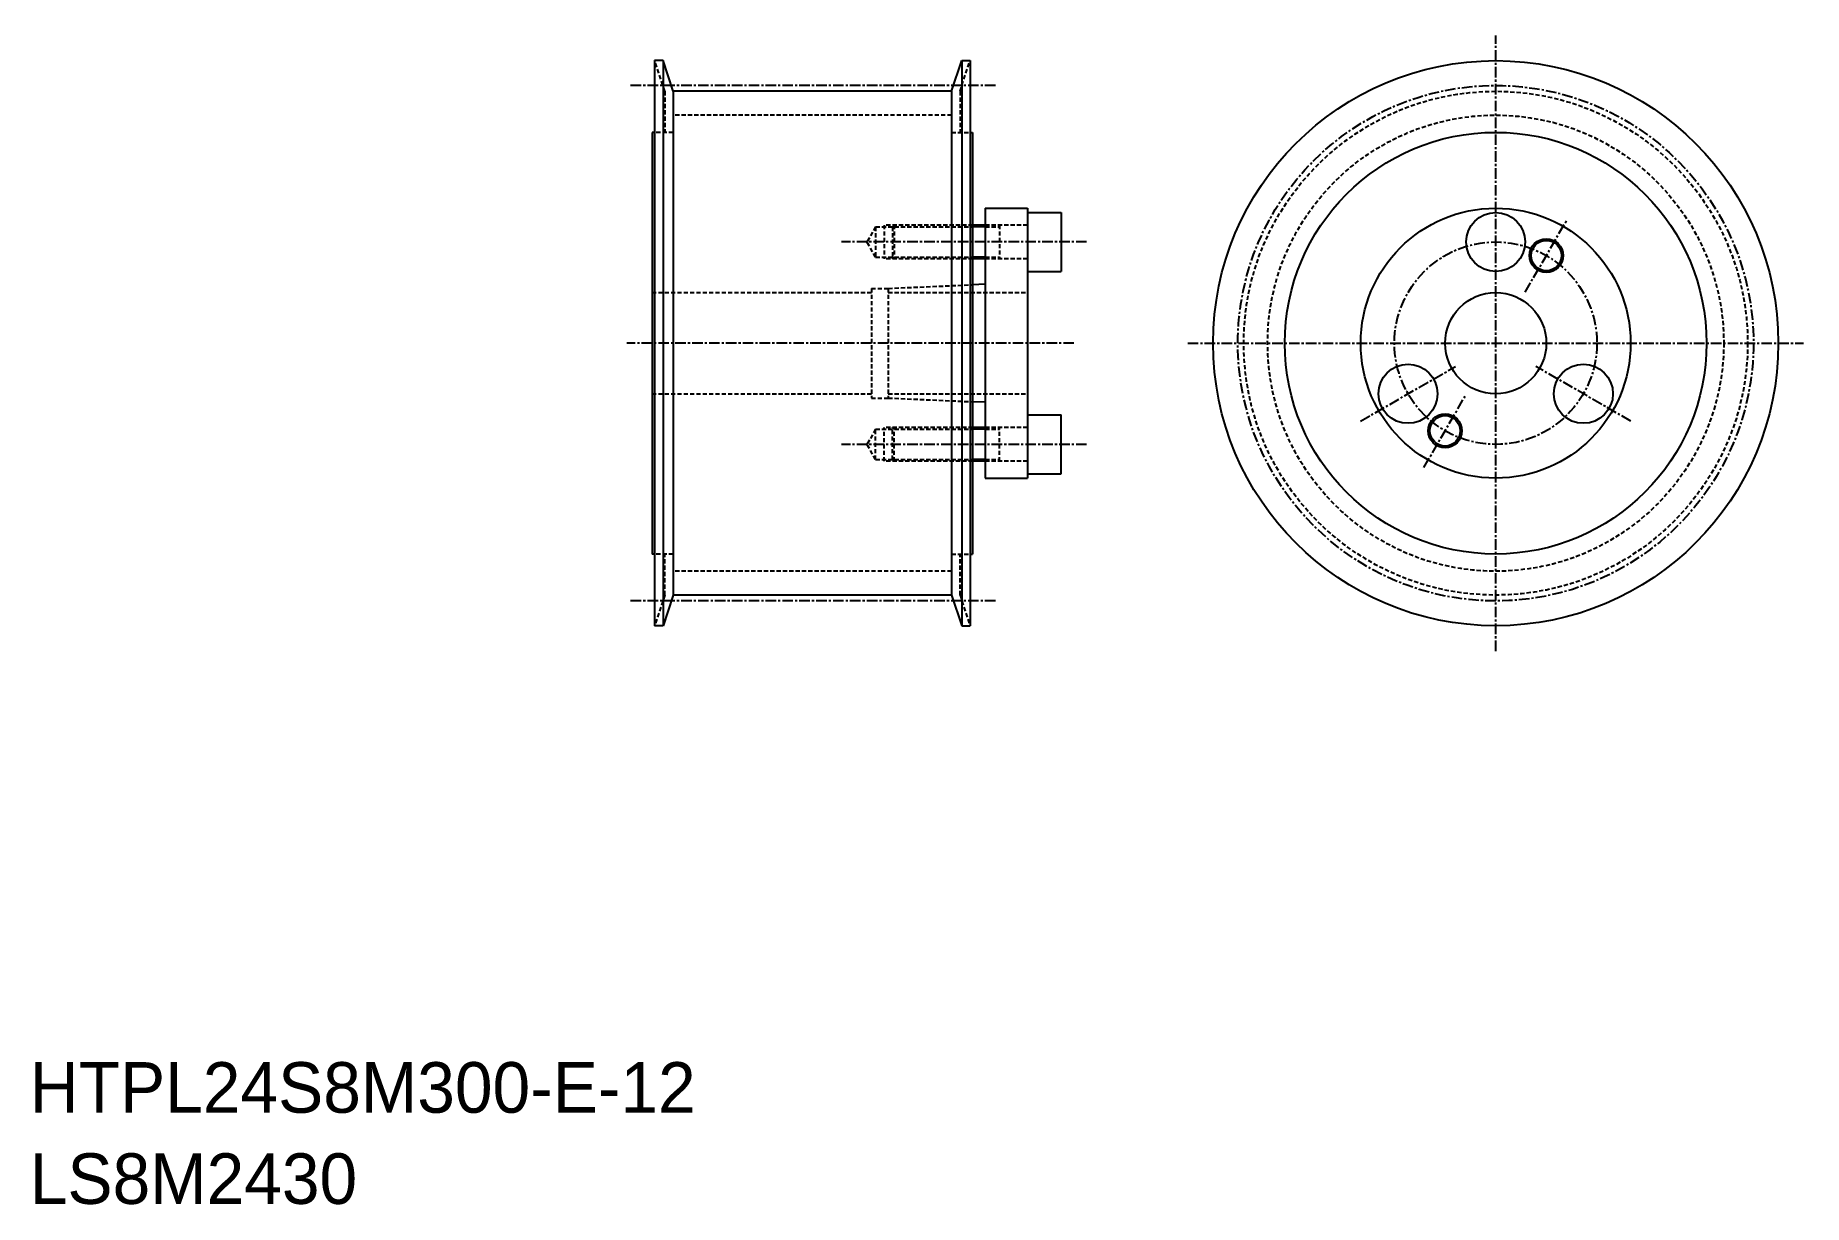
# Model space of a CAD drawing. Extents: x -285 to -76, y -61 to 78.
import ezdxf

# ---------------------------------------------------------------- set-up
doc = ezdxf.new("R2010")
doc.units = 0
doc.linetypes.add('CENTER', pattern=[2, 1.25, -0.25, 0.25, -0.25])
doc.linetypes.add('DASHED', pattern=[0.75, 0.5, -0.25])
doc.layers.get('0').update_dxf_attribs({"linetype": 'CONTINUOUS'})
doc.layers.add('CENTER', color=1, linetype='CENTER')

msp = doc.modelspace()

# ---------------------------------------------------------------- linework, layer by layer
at = {"color": 7, "linetype": 'CONTINUOUS'}
for p, q in [((-211.92, 74.74), (-211.92, 7.74)), ((-210.92, 74.74), (-211.92, 74.74)), ((-210.92, 74.74), (-210.92, 7.74)), ((-209.72, 71.11), (-210.92, 74.74)), ((-176.72, 71.11), (-175.52, 74.74)), ((-175.52, 74.74), (-175.52, 7.74)), ((-175.52, 74.74), (-174.52, 74.74)), ((-174.52, 74.74), (-174.52, 7.74)), ((-176.72, 71.11), (-209.72, 71.11)), ((-209.72, 71.11), (-209.72, 11.37)), ((-176.72, 71.11), (-176.72, 11.37)), ((-212.22, 66.24), (-212.22, 16.24)), ((-211.92, 66.24), (-212.22, 66.24)), ((-174.52, 66.24), (-174.22, 66.24)), ((-174.22, 66.24), (-174.22, 16.24)), ((-172.72, 57.24), (-172.72, 25.24)), ((-172.72, 57.24), (-167.72, 57.24)), ((-167.72, 57.24), (-167.72, 25.24)), ((-167.72, 56.74), (-163.72, 56.74)), ((-163.72, 56.74), (-163.72, 49.74)), ((-172.72, 55.24), (-174.22, 55.24)), ((-172.72, 51.24), (-174.22, 51.24)), ((-172.72, 48.24), (-174.22, 48.17)), ((-167.72, 49.74), (-163.72, 49.74)), ((-172.72, 34.24), (-174.22, 34.3)), ((-167.72, 32.74), (-163.72, 32.74)), ((-163.72, 25.74), (-163.72, 32.74)), ((-172.72, 31.24), (-174.22, 31.24)), ((-172.72, 27.24), (-174.22, 27.24)), ((-172.72, 25.24), (-167.72, 25.24)), ((-167.72, 25.74), (-163.72, 25.74)), ((-211.92, 16.24), (-212.22, 16.24)), ((-174.52, 16.24), (-174.22, 16.24)), ((-209.72, 11.37), (-210.92, 7.74)), ((-176.72, 11.37), (-209.72, 11.37)), ((-176.72, 11.37), (-175.52, 7.74)), ((-210.92, 7.74), (-211.92, 7.74)), ((-175.52, 7.74), (-174.52, 7.74))]:
    msp.add_line(p, q, dxfattribs=at)
at = {"color": 3, "linetype": 'DASHED'}
for p, q in [((-210.72, 71.11), (-211.92, 74.74)), ((-175.72, 71.11), (-174.52, 74.74)), ((-210.72, 71.11), (-210.72, 66.24)), ((-175.72, 71.11), (-175.72, 66.24)), ((-176.72, 68.28), (-209.72, 68.28)), ((-209.72, 66.24), (-211.92, 66.24)), ((-176.72, 66.24), (-174.52, 66.24)), ((-185.72, 55.04), (-186.75, 53.24)), ((-185.72, 55.04), (-185.72, 51.44)), ((-185.72, 55.04), (-174.22, 55.04)), ((-184.72, 55.24), (-184.72, 51.24)), ((-174.22, 55.24), (-184.72, 55.24)), ((-183.52, 55.24), (-183.72, 55.04)), ((-183.72, 55.04), (-183.72, 51.24)), ((-183.52, 55.24), (-183.52, 51.24)), ((-167.72, 55.24), (-172.72, 55.24)), ((-172.72, 55.04), (-171.05, 55.04)), ((-171.05, 55.24), (-171.05, 51.24)), ((-185.72, 51.44), (-186.75, 53.24)), ((-185.72, 51.44), (-174.22, 51.44)), ((-174.22, 51.24), (-184.72, 51.24)), ((-183.52, 51.24), (-183.72, 51.44)), ((-172.72, 51.44), (-171.05, 51.44)), ((-167.72, 51.24), (-172.72, 51.24)), ((-212.22, 47.24), (-186.22, 47.24)), ((-186.22, 47.74), (-186.22, 34.74)), ((-186.22, 47.74), (-184.22, 47.74)), ((-184.22, 47.74), (-174.22, 48.17)), ((-184.22, 47.74), (-184.22, 34.74)), ((-184.22, 47.24), (-167.72, 47.24)), ((-212.22, 35.24), (-186.22, 35.24)), ((-186.22, 34.74), (-184.22, 34.74)), ((-184.22, 35.24), (-167.72, 35.24)), ((-184.22, 34.74), (-174.22, 34.3)), ((-185.72, 31.04), (-186.75, 29.24)), ((-185.72, 27.44), (-185.72, 31.04)), ((-185.72, 31.04), (-174.22, 31.04)), ((-184.72, 27.24), (-184.72, 31.24)), ((-174.22, 31.24), (-184.72, 31.24)), ((-183.72, 27.44), (-183.72, 31.24)), ((-183.52, 31.24), (-183.72, 31.04)), ((-183.52, 27.24), (-183.52, 31.24)), ((-167.72, 31.24), (-172.72, 31.24)), ((-172.72, 31.04), (-171.05, 31.04)), ((-171.05, 27.24), (-171.05, 31.24)), ((-185.72, 27.44), (-186.75, 29.24)), ((-185.72, 27.44), (-174.22, 27.44)), ((-183.52, 27.24), (-183.72, 27.44)), ((-172.72, 27.44), (-171.05, 27.44)), ((-174.22, 27.24), (-184.72, 27.24)), ((-167.72, 27.24), (-172.72, 27.24)), ((-209.72, 16.24), (-211.92, 16.24)), ((-210.72, 11.37), (-210.72, 16.24)), ((-176.72, 16.24), (-174.52, 16.24)), ((-175.72, 11.37), (-175.72, 16.24)), ((-176.72, 14.2), (-209.72, 14.2)), ((-210.72, 11.37), (-211.92, 7.74)), ((-175.72, 11.37), (-174.52, 7.74))]:
    msp.add_line(p, q, dxfattribs=at)
at = {"color": 3, "linetype": 'CONTINUOUS'}
for p, q in [((-172.72, 55.04), (-174.22, 55.04)), ((-172.72, 51.44), (-174.22, 51.44)), ((-172.72, 31.04), (-174.22, 31.04)), ((-172.72, 27.44), (-174.22, 27.44))]:
    msp.add_line(p, q, dxfattribs=at)
at = {"color": 7, "linetype": 'CONTINUOUS'}
for centre, radius in [((-112.22, 41.24), 33.5), ((-112.22, 41.24), 25), ((-112.22, 41.24), 16), ((-112.22, 41.24), 16), ((-112.22, 53.24), 3.5), ((-106.22, 51.63), 1.8), ((-112.22, 41.24), 6), ((-122.61, 35.24), 3.5), ((-101.82, 35.24), 3.5), ((-118.22, 30.85), 1.8)]:
    msp.add_circle(centre, radius, dxfattribs=at)
at = {"color": 3, "linetype": 'DASHED'}
for radius in [29.87, 27.04]:
    msp.add_circle((-112.22, 41.24), radius, dxfattribs=at)
at = {"color": 3, "linetype": 'CONTINUOUS'}
for centre in [(-106.22, 51.63), (-118.22, 30.85)]:
    msp.add_circle(centre, 2, dxfattribs=at)
at = {"layer": 'CENTER', "color": 1, "linetype": 'CENTER'}
for p, q in [((-112.22, 4.74), (-112.22, 77.74)), ((-171.52, 71.8), (-214.92, 71.8)), ((-108.72, 47.3), (-103.72, 55.96)), ((-160.72, 53.24), (-189.75, 53.24)), ((-162.22, 41.24), (-215.22, 41.24)), ((-148.72, 41.24), (-75.72, 41.24)), ((-128.24, 31.99), (-116.98, 38.49)), ((-96.19, 31.99), (-107.45, 38.49)), ((-120.72, 26.52), (-115.72, 35.18)), ((-160.72, 29.24), (-189.75, 29.24)), ((-171.52, 10.68), (-214.92, 10.68))]:
    msp.add_line(p, q, dxfattribs=at)
for radius in [30.56, 12]:
    msp.add_circle((-112.22, 41.24), radius, dxfattribs=at)

# ---------------------------------------------------------------- texts
at = {"color": 7, "linetype": 'CONTINUOUS'}
for s, p in [('HTPL24S8M300-E-12', (-285.99, -50)), ('LS8M2430', (-285.99, -60.81))]:
    msp.add_text(s, height=6, dxfattribs=at).set_placement(p)

doc.saveas('drawing.dxf')
